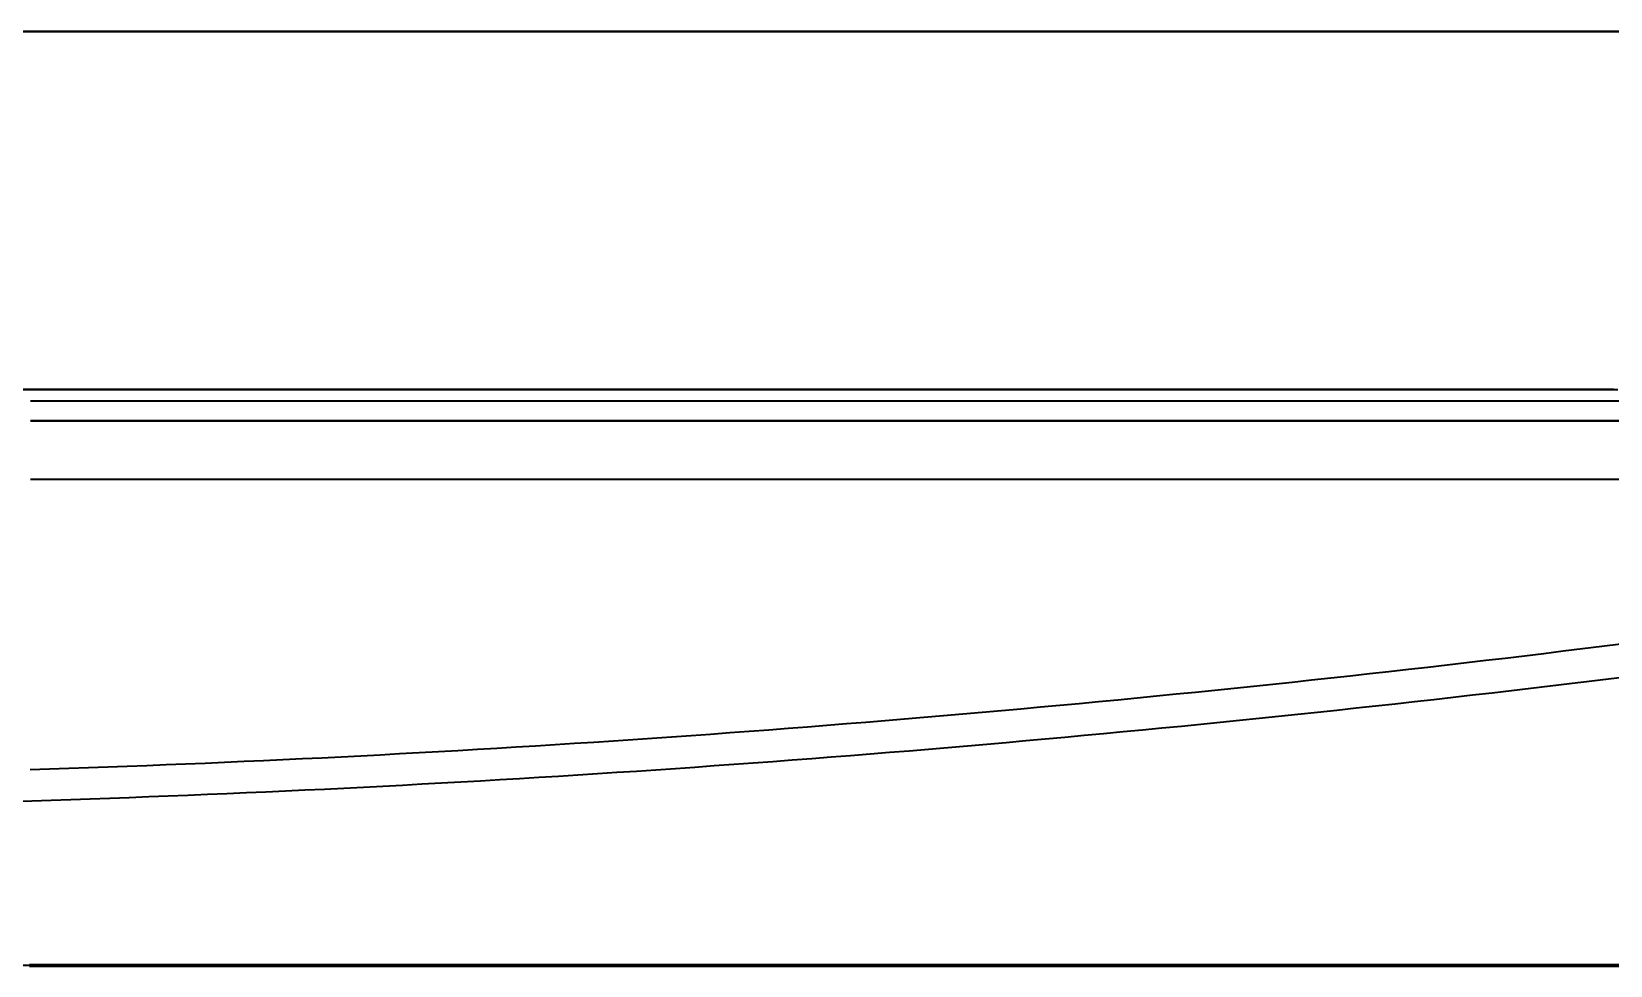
# Model space of a CAD drawing. Header units: millimetres. Extents: x 0 to 2208, y 0 to 420.
# Drawn here: x 192.64 to 200.76, y 123.34 to 128.14 of the extents above; entities that cross this region are included whole.
import ezdxf

# ---------------------------------------------------------------- set-up
doc = ezdxf.new("R2010")
doc.units = ezdxf.units.MM
doc.linetypes.add('IRAM-E-TRAZOS', pattern=[5, 4, -1])
doc.layers.add('01-VISIBLE', color=7, linetype='CONTINUOUS', lineweight=70)
doc.layers.add('02-OCULTA', color=4, linetype='IRAM-E-TRAZOS', lineweight=35)

msp = doc.modelspace()

# ---------------------------------------------------------------- linework, layer by layer
at = {"layer": '01-VISIBLE'}
msp.add_lwpolyline([(192.627, 123.3351), (192.727, 123.3351), (192.827, 123.3351), (192.927, 123.3351), (193.027, 123.3351), (193.127, 123.3351), (193.227, 123.3351), (193.327, 123.3351), (193.427, 123.3351), (193.527, 123.3351), (193.627, 123.3351), (193.727, 123.3351), (193.827, 123.3351), (193.927, 123.3351), (194.027, 123.3351), (194.127, 123.3351), (194.227, 123.3351), (194.327, 123.3351), (194.427, 123.3351), (194.527, 123.3351), (194.627, 123.3351), (194.727, 123.3351), (194.827, 123.3351), (194.927, 123.3351), (195.027, 123.3351), (195.127, 123.3351), (195.227, 123.3351), (195.327, 123.3351), (195.427, 123.3351), (195.527, 123.3351), (195.627, 123.3351), (195.727, 123.3351), (195.827, 123.3351), (195.927, 123.3351), (196.027, 123.3351), (196.127, 123.3351), (196.227, 123.3351), (196.327, 123.3351), (196.427, 123.3351), (196.527, 123.3351), (196.627, 123.3351), (196.727, 123.3351), (196.827, 123.3351), (196.927, 123.3351), (197.027, 123.3351), (197.127, 123.3351), (197.227, 123.3351), (197.327, 123.3351), (197.427, 123.3351), (197.527, 123.3351), (197.627, 123.3351), (197.727, 123.3351), (197.827, 123.3351), (197.927, 123.3351), (198.027, 123.3351), (198.127, 123.3351), (198.227, 123.3351), (198.327, 123.3351), (198.427, 123.3351), (198.527, 123.3351), (198.627, 123.3351), (198.727, 123.3351), (198.827, 123.3351), (198.927, 123.3351), (199.027, 123.3351), (199.127, 123.3351), (199.227, 123.3351), (199.327, 123.3351), (199.427, 123.3351), (199.527, 123.3351), (199.627, 123.3351), (199.727, 123.3351), (199.827, 123.3351), (199.927, 123.3351), (200.027, 123.3351), (200.127, 123.3351), (200.227, 123.3351), (200.327, 123.3351), (200.427, 123.3351), (200.527, 123.3351), (200.627, 123.3351), (200.727, 123.3351), (200.827, 123.3351)], dxfattribs=at)
at = {"layer": '02-OCULTA'}
for points in [[(200.7739, 128.1351), (200.6735, 128.1351), (200.573, 128.1351), (200.4726, 128.1351), (200.3722, 128.1351), (200.2717, 128.1351), (200.1713, 128.1351), (200.0709, 128.1351), (199.9704, 128.1351), (199.87, 128.1351), (199.7696, 128.1351), (199.6692, 128.1351), (199.5687, 128.1351), (199.4683, 128.1351), (199.3679, 128.1351), (199.2674, 128.1351), (199.167, 128.1351), (199.0666, 128.1351), (198.9661, 128.1351), (198.8657, 128.1351), (198.7653, 128.1351), (198.6648, 128.1351), (198.5644, 128.1351), (198.464, 128.1351), (198.3636, 128.1351), (198.2631, 128.1351), (198.1627, 128.1351), (198.0623, 128.1351), (197.9618, 128.1351), (197.8614, 128.1351), (197.761, 128.1351), (197.6605, 128.1351), (197.5601, 128.1351), (197.4597, 128.1351), (197.3593, 128.1351), (197.2588, 128.1351), (197.1584, 128.1351), (197.058, 128.1351), (196.9575, 128.1351), (196.8571, 128.1351), (196.7567, 128.1351), (196.6562, 128.1351), (196.5558, 128.1351), (196.4554, 128.1351), (196.355, 128.1351), (196.2545, 128.1351), (196.1541, 128.1351), (196.0537, 128.1351), (195.9532, 128.1351), (195.8528, 128.1351), (195.7524, 128.1351), (195.6519, 128.1351), (195.5515, 128.1351), (195.4511, 128.1351), (195.3507, 128.1351), (195.2502, 128.1351), (195.1498, 128.1351), (195.0494, 128.1351), (194.9489, 128.1351), (194.8485, 128.1351), (194.7481, 128.1351), (194.6476, 128.1351), (194.5472, 128.1351), (194.4468, 128.1351), (194.3464, 128.1351), (194.2459, 128.1351), (194.1455, 128.1351), (194.0451, 128.1351), (193.9446, 128.1351), (193.8442, 128.1351), (193.7438, 128.1351), (193.6433, 128.1351), (193.5429, 128.1351), (193.4425, 128.1351), (193.3421, 128.1351), (193.2416, 128.1351), (193.1412, 128.1351), (193.0408, 128.1351), (192.9403, 128.1351), (192.8399, 128.1351), (192.7395, 128.1351), (192.639, 128.1351), (192.5386, 128.1351)], [(192.5814, 128.1351), (192.6816, 128.1351), (192.7817, 128.1351), (192.8819, 128.1351), (192.9821, 128.1351), (193.0822, 128.1351), (193.1824, 128.1351), (193.2825, 128.1351), (193.3827, 128.1351), (193.4829, 128.1351), (193.583, 128.1351), (193.6832, 128.1351), (193.7834, 128.1351), (193.8835, 128.1351), (193.9837, 128.1351), (194.0838, 128.1351), (194.184, 128.1351), (194.2842, 128.1351), (194.3843, 128.1351), (194.4845, 128.1351), (194.5846, 128.1351), (194.6848, 128.1351), (194.785, 128.1351), (194.8851, 128.1351), (194.9853, 128.1351), (195.0854, 128.1351), (195.1856, 128.1351), (195.2858, 128.1351), (195.3859, 128.1351), (195.4861, 128.1351), (195.5862, 128.1351), (195.6864, 128.1351), (195.7866, 128.1351), (195.8867, 128.1351), (195.9869, 128.1351), (196.0871, 128.1351), (196.1872, 128.1351), (196.2874, 128.1351), (196.3875, 128.1351), (196.4877, 128.1351), (196.5879, 128.1351), (196.688, 128.1351), (196.7882, 128.1351), (196.8883, 128.1351), (196.9885, 128.1351), (197.0887, 128.1351), (197.1888, 128.1351), (197.289, 128.1351), (197.3891, 128.1351), (197.4893, 128.1351), (197.5895, 128.1351), (197.6896, 128.1351), (197.7898, 128.1351), (197.8899, 128.1351), (197.9901, 128.1351), (198.0903, 128.1351), (198.1904, 128.1351), (198.2906, 128.1351), (198.3908, 128.1351), (198.4909, 128.1351), (198.5911, 128.1351), (198.6912, 128.1351), (198.7914, 128.1351), (198.8916, 128.1351), (198.9917, 128.1351), (199.0919, 128.1351), (199.192, 128.1351), (199.2922, 128.1351), (199.3924, 128.1351), (199.4925, 128.1351), (199.5927, 128.1351), (199.6928, 128.1351), (199.793, 128.1351), (199.8932, 128.1351), (199.9933, 128.1351), (200.0935, 128.1351), (200.1936, 128.1351), (200.2938, 128.1351), (200.394, 128.1351), (200.4941, 128.1351), (200.5943, 128.1351), (200.6945, 128.1351), (200.7946, 128.1351)], [(192.633, 128.1351), (192.7332, 128.1351), (192.8334, 128.1351), (192.9336, 128.1351), (193.0338, 128.1351), (193.134, 128.1351), (193.2342, 128.1351), (193.3344, 128.1351), (193.4347, 128.1351), (193.5349, 128.1351), (193.6351, 128.1351), (193.7353, 128.1351), (193.8355, 128.1351), (193.9357, 128.1351), (194.0359, 128.1351), (194.1361, 128.1351), (194.2364, 128.1351), (194.3366, 128.1351), (194.4368, 128.1351), (194.537, 128.1351), (194.6372, 128.1351), (194.7374, 128.1351), (194.8376, 128.1351), (194.9379, 128.1351), (195.0381, 128.1351), (195.1383, 128.1351), (195.2385, 128.1351), (195.3387, 128.1351), (195.4389, 128.1351), (195.5391, 128.1351), (195.6393, 128.1351), (195.7396, 128.1351), (195.8398, 128.1351), (195.94, 128.1351), (196.0402, 128.1351), (196.1404, 128.1351), (196.2406, 128.1351), (196.3408, 128.1351), (196.441, 128.1351), (196.5413, 128.1351), (196.6415, 128.1351), (196.7417, 128.1351), (196.8419, 128.1351), (196.9421, 128.1351), (197.0423, 128.1351), (197.1425, 128.1351), (197.2427, 128.1351), (197.343, 128.1351), (197.4432, 128.1351), (197.5434, 128.1351), (197.6436, 128.1351), (197.7438, 128.1351), (197.844, 128.1351), (197.9442, 128.1351), (198.0444, 128.1351), (198.1447, 128.1351), (198.2449, 128.1351), (198.3451, 128.1351), (198.4453, 128.1351), (198.5455, 128.1351), (198.6457, 128.1351), (198.7459, 128.1351), (198.8461, 128.1351), (198.9464, 128.1351), (199.0466, 128.1351), (199.1468, 128.1351), (199.247, 128.1351), (199.3472, 128.1351), (199.4474, 128.1351), (199.5476, 128.1351), (199.6479, 128.1351), (199.7481, 128.1351), (199.8483, 128.1351), (199.9485, 128.1351), (200.0487, 128.1351), (200.1489, 128.1351), (200.2491, 128.1351), (200.3493, 128.1351), (200.4496, 128.1351), (200.5498, 128.1351), (200.65, 128.1351), (200.7502, 128.1351), (200.8504, 128.1351)], [(200.8504, 128.1351), (200.7502, 128.1351), (200.65, 128.1351), (200.5498, 128.1351), (200.4496, 128.1351), (200.3493, 128.1351), (200.2491, 128.1351), (200.1489, 128.1351), (200.0487, 128.1351), (199.9485, 128.1351), (199.8483, 128.1351), (199.7481, 128.1351), (199.6479, 128.1351), (199.5476, 128.1351), (199.4474, 128.1351), (199.3472, 128.1351), (199.247, 128.1351), (199.1468, 128.1351), (199.0466, 128.1351), (198.9464, 128.1351), (198.8461, 128.1351), (198.7459, 128.1351), (198.6457, 128.1351), (198.5455, 128.1351), (198.4453, 128.1351), (198.3451, 128.1351), (198.2449, 128.1351), (198.1447, 128.1351), (198.0444, 128.1351), (197.9442, 128.1351), (197.844, 128.1351), (197.7438, 128.1351), (197.6436, 128.1351), (197.5434, 128.1351), (197.4432, 128.1351), (197.343, 128.1351), (197.2427, 128.1351), (197.1425, 128.1351), (197.0423, 128.1351), (196.9421, 128.1351), (196.8419, 128.1351), (196.7417, 128.1351), (196.6415, 128.1351), (196.5413, 128.1351), (196.441, 128.1351), (196.3408, 128.1351), (196.2406, 128.1351), (196.1404, 128.1351), (196.0402, 128.1351), (195.94, 128.1351), (195.8398, 128.1351), (195.7396, 128.1351), (195.6393, 128.1351), (195.5391, 128.1351), (195.4389, 128.1351), (195.3387, 128.1351), (195.2385, 128.1351), (195.1383, 128.1351), (195.0381, 128.1351), (194.9379, 128.1351), (194.8376, 128.1351), (194.7374, 128.1351), (194.6372, 128.1351), (194.537, 128.1351), (194.4368, 128.1351), (194.3366, 128.1351), (194.2364, 128.1351), (194.1361, 128.1351), (194.0359, 128.1351), (193.9357, 128.1351), (193.8355, 128.1351), (193.7353, 128.1351), (193.6351, 128.1351), (193.5349, 128.1351), (193.4347, 128.1351), (193.3344, 128.1351), (193.2342, 128.1351), (193.134, 128.1351), (193.0338, 128.1351), (192.9336, 128.1351), (192.8334, 128.1351), (192.7332, 128.1351), (192.633, 128.1351)], [(200.7739, 126.2951), (200.6735, 126.2951), (200.573, 126.2951), (200.4726, 126.2951), (200.3722, 126.2951), (200.2717, 126.2951), (200.1713, 126.2951), (200.0709, 126.2951), (199.9704, 126.2951), (199.87, 126.2951), (199.7696, 126.2951), (199.6692, 126.2951), (199.5687, 126.2951), (199.4683, 126.2951), (199.3679, 126.2951), (199.2674, 126.2951), (199.167, 126.2951), (199.0666, 126.2951), (198.9661, 126.2951), (198.8657, 126.2951), (198.7653, 126.2951), (198.6648, 126.2951), (198.5644, 126.2951), (198.464, 126.2951), (198.3636, 126.2951), (198.2631, 126.2951), (198.1627, 126.2951), (198.0623, 126.2951), (197.9618, 126.2951), (197.8614, 126.2951), (197.761, 126.2951), (197.6605, 126.2951), (197.5601, 126.2951), (197.4597, 126.2951), (197.3593, 126.2951), (197.2588, 126.2951), (197.1584, 126.2951), (197.058, 126.2951), (196.9575, 126.2951), (196.8571, 126.2951), (196.7567, 126.2951), (196.6562, 126.2951), (196.5558, 126.2951), (196.4554, 126.2951), (196.355, 126.2951), (196.2545, 126.2951), (196.1541, 126.2951), (196.0537, 126.2951), (195.9532, 126.2951), (195.8528, 126.2951), (195.7524, 126.2951), (195.6519, 126.2951), (195.5515, 126.2951), (195.4511, 126.2951), (195.3507, 126.2951), (195.2502, 126.2951), (195.1498, 126.2951), (195.0494, 126.2951), (194.9489, 126.2951), (194.8485, 126.2951), (194.7481, 126.2951), (194.6476, 126.2951), (194.5472, 126.2951), (194.4468, 126.2951), (194.3464, 126.2951), (194.2459, 126.2951), (194.1455, 126.2951), (194.0451, 126.2951), (193.9446, 126.2951), (193.8442, 126.2951), (193.7438, 126.2951), (193.6433, 126.2951), (193.5429, 126.2951), (193.4425, 126.2951), (193.3421, 126.2951), (193.2416, 126.2951), (193.1412, 126.2951), (193.0408, 126.2951), (192.9403, 126.2951), (192.8399, 126.2951), (192.7395, 126.2951), (192.639, 126.2951), (192.5386, 126.2951)], [(192.5814, 126.2951), (192.6816, 126.2951), (192.7817, 126.2951), (192.8819, 126.2951), (192.9821, 126.2951), (193.0822, 126.2951), (193.1824, 126.2951), (193.2825, 126.2951), (193.3827, 126.2951), (193.4829, 126.2951), (193.583, 126.2951), (193.6832, 126.2951), (193.7834, 126.2951), (193.8835, 126.2951), (193.9837, 126.2951), (194.0838, 126.2951), (194.184, 126.2951), (194.2842, 126.2951), (194.3843, 126.2951), (194.4845, 126.2951), (194.5846, 126.2951), (194.6848, 126.2951), (194.785, 126.2951), (194.8851, 126.2951), (194.9853, 126.2951), (195.0854, 126.2951), (195.1856, 126.2951), (195.2858, 126.2951), (195.3859, 126.2951), (195.4861, 126.2951), (195.5862, 126.2951), (195.6864, 126.2951), (195.7866, 126.2951), (195.8867, 126.2951), (195.9869, 126.2951), (196.0871, 126.2951), (196.1872, 126.2951), (196.2874, 126.2951), (196.3875, 126.2951), (196.4877, 126.2951), (196.5879, 126.2951), (196.688, 126.2951), (196.7882, 126.2951), (196.8883, 126.2951), (196.9885, 126.2951), (197.0887, 126.2951), (197.1888, 126.2951), (197.289, 126.2951), (197.3891, 126.2951), (197.4893, 126.2951), (197.5895, 126.2951), (197.6896, 126.2951), (197.7898, 126.2951), (197.8899, 126.2951), (197.9901, 126.2951), (198.0903, 126.2951), (198.1904, 126.2951), (198.2906, 126.2951), (198.3908, 126.2951), (198.4909, 126.2951), (198.5911, 126.2951), (198.6912, 126.2951), (198.7914, 126.2951), (198.8916, 126.2951), (198.9917, 126.2951), (199.0919, 126.2951), (199.192, 126.2951), (199.2922, 126.2951), (199.3924, 126.2951), (199.4925, 126.2951), (199.5927, 126.2951), (199.6928, 126.2951), (199.793, 126.2951), (199.8932, 126.2951), (199.9933, 126.2951), (200.0935, 126.2951), (200.1936, 126.2951), (200.2938, 126.2951), (200.394, 126.2951), (200.4941, 126.2951), (200.5943, 126.2951), (200.6945, 126.2951), (200.7946, 126.2951)], [(200.8504, 126.2351), (200.7502, 126.2351), (200.65, 126.2351), (200.5498, 126.2351), (200.4496, 126.2351), (200.3493, 126.2351), (200.2491, 126.2351), (200.1489, 126.2351), (200.0487, 126.2351), (199.9485, 126.2351), (199.8483, 126.2351), (199.7481, 126.2351), (199.6479, 126.2351), (199.5476, 126.2351), (199.4474, 126.2351), (199.3472, 126.2351), (199.247, 126.2351), (199.1468, 126.2351), (199.0466, 126.2351), (198.9464, 126.2351), (198.8461, 126.2351), (198.7459, 126.2351), (198.6457, 126.2351), (198.5455, 126.2351), (198.4453, 126.2351), (198.3451, 126.2351), (198.2449, 126.2351), (198.1447, 126.2351), (198.0444, 126.2351), (197.9442, 126.2351), (197.844, 126.2351), (197.7438, 126.2351), (197.6436, 126.2351), (197.5434, 126.2351), (197.4432, 126.2351), (197.343, 126.2351), (197.2427, 126.2351), (197.1425, 126.2351), (197.0423, 126.2351), (196.9421, 126.2351), (196.8419, 126.2351), (196.7417, 126.2351), (196.6415, 126.2351), (196.5413, 126.2351), (196.441, 126.2351), (196.3408, 126.2351), (196.2406, 126.2351), (196.1404, 126.2351), (196.0402, 126.2351), (195.94, 126.2351), (195.8398, 126.2351), (195.7396, 126.2351), (195.6393, 126.2351), (195.5391, 126.2351), (195.4389, 126.2351), (195.3387, 126.2351), (195.2385, 126.2351), (195.1383, 126.2351), (195.0381, 126.2351), (194.9379, 126.2351), (194.8376, 126.2351), (194.7374, 126.2351), (194.6372, 126.2351), (194.537, 126.2351), (194.4368, 126.2351), (194.3366, 126.2351), (194.2364, 126.2351), (194.1361, 126.2351), (194.0359, 126.2351), (193.9357, 126.2351), (193.8355, 126.2351), (193.7353, 126.2351), (193.6351, 126.2351), (193.5349, 126.2351), (193.4347, 126.2351), (193.3344, 126.2351), (193.2342, 126.2351), (193.134, 126.2351), (193.0338, 126.2351), (192.9336, 126.2351), (192.8334, 126.2351), (192.7332, 126.2351), (192.633, 126.2351)], [(200.8504, 126.2351), (200.7502, 126.2351), (200.65, 126.2351), (200.5498, 126.2351), (200.4496, 126.2351), (200.3493, 126.2351), (200.2491, 126.2351), (200.1489, 126.2351), (200.0487, 126.2351), (199.9485, 126.2351), (199.8483, 126.2351), (199.7481, 126.2351), (199.6479, 126.2351), (199.5476, 126.2351), (199.4474, 126.2351), (199.3472, 126.2351), (199.247, 126.2351), (199.1468, 126.2351), (199.0466, 126.2351), (198.9464, 126.2351), (198.8461, 126.2351), (198.7459, 126.2351), (198.6457, 126.2351), (198.5455, 126.2351), (198.4453, 126.2351), (198.3451, 126.2351), (198.2449, 126.2351), (198.1447, 126.2351), (198.0444, 126.2351), (197.9442, 126.2351), (197.844, 126.2351), (197.7438, 126.2351), (197.6436, 126.2351), (197.5434, 126.2351), (197.4432, 126.2351), (197.343, 126.2351), (197.2427, 126.2351), (197.1425, 126.2351), (197.0423, 126.2351), (196.9421, 126.2351), (196.8419, 126.2351), (196.7417, 126.2351), (196.6415, 126.2351), (196.5413, 126.2351), (196.441, 126.2351), (196.3408, 126.2351), (196.2406, 126.2351), (196.1404, 126.2351), (196.0402, 126.2351), (195.94, 126.2351), (195.8398, 126.2351), (195.7396, 126.2351), (195.6393, 126.2351), (195.5391, 126.2351), (195.4389, 126.2351), (195.3387, 126.2351), (195.2385, 126.2351), (195.1383, 126.2351), (195.0381, 126.2351), (194.9379, 126.2351), (194.8376, 126.2351), (194.7374, 126.2351), (194.6372, 126.2351), (194.537, 126.2351), (194.4368, 126.2351), (194.3366, 126.2351), (194.2364, 126.2351), (194.1361, 126.2351), (194.0359, 126.2351), (193.9357, 126.2351), (193.8355, 126.2351), (193.7353, 126.2351), (193.6351, 126.2351), (193.5349, 126.2351), (193.4347, 126.2351), (193.3344, 126.2351), (193.2342, 126.2351), (193.134, 126.2351), (193.0338, 126.2351), (192.9336, 126.2351), (192.8334, 126.2351), (192.7332, 126.2351), (192.633, 126.2351)], [(192.633, 126.1351), (192.7332, 126.1351), (192.8334, 126.1351), (192.9336, 126.1351), (193.0338, 126.1351), (193.134, 126.1351), (193.2342, 126.1351), (193.3344, 126.1351), (193.4347, 126.1351), (193.5349, 126.1351), (193.6351, 126.1351), (193.7353, 126.1351), (193.8355, 126.1351), (193.9357, 126.1351), (194.0359, 126.1351), (194.1361, 126.1351), (194.2364, 126.1351), (194.3366, 126.1351), (194.4368, 126.1351), (194.537, 126.1351), (194.6372, 126.1351), (194.7374, 126.1351), (194.8376, 126.1351), (194.9379, 126.1351), (195.0381, 126.1351), (195.1383, 126.1351), (195.2385, 126.1351), (195.3387, 126.1351), (195.4389, 126.1351), (195.5391, 126.1351), (195.6393, 126.1351), (195.7396, 126.1351), (195.8398, 126.1351), (195.94, 126.1351), (196.0402, 126.1351), (196.1404, 126.1351), (196.2406, 126.1351), (196.3408, 126.1351), (196.441, 126.1351), (196.5413, 126.1351), (196.6415, 126.1351), (196.7417, 126.1351), (196.8419, 126.1351), (196.9421, 126.1351), (197.0423, 126.1351), (197.1425, 126.1351), (197.2427, 126.1351), (197.343, 126.1351), (197.4432, 126.1351), (197.5434, 126.1351), (197.6436, 126.1351), (197.7438, 126.1351), (197.844, 126.1351), (197.9442, 126.1351), (198.0444, 126.1351), (198.1447, 126.1351), (198.2449, 126.1351), (198.3451, 126.1351), (198.4453, 126.1351), (198.5455, 126.1351), (198.6457, 126.1351), (198.7459, 126.1351), (198.8461, 126.1351), (198.9464, 126.1351), (199.0466, 126.1351), (199.1468, 126.1351), (199.247, 126.1351), (199.3472, 126.1351), (199.4474, 126.1351), (199.5476, 126.1351), (199.6479, 126.1351), (199.7481, 126.1351), (199.8483, 126.1351), (199.9485, 126.1351), (200.0487, 126.1351), (200.1489, 126.1351), (200.2491, 126.1351), (200.3493, 126.1351), (200.4496, 126.1351), (200.5498, 126.1351), (200.65, 126.1351), (200.7502, 126.1351), (200.8504, 126.1351)], [(200.8504, 126.1351), (200.7502, 126.1351), (200.65, 126.1351), (200.5498, 126.1351), (200.4496, 126.1351), (200.3493, 126.1351), (200.2491, 126.1351), (200.1489, 126.1351), (200.0487, 126.1351), (199.9485, 126.1351), (199.8483, 126.1351), (199.7481, 126.1351), (199.6479, 126.1351), (199.5476, 126.1351), (199.4474, 126.1351), (199.3472, 126.1351), (199.247, 126.1351), (199.1468, 126.1351), (199.0466, 126.1351), (198.9464, 126.1351), (198.8461, 126.1351), (198.7459, 126.1351), (198.6457, 126.1351), (198.5455, 126.1351), (198.4453, 126.1351), (198.3451, 126.1351), (198.2449, 126.1351), (198.1447, 126.1351), (198.0444, 126.1351), (197.9442, 126.1351), (197.844, 126.1351), (197.7438, 126.1351), (197.6436, 126.1351), (197.5434, 126.1351), (197.4432, 126.1351), (197.343, 126.1351), (197.2427, 126.1351), (197.1425, 126.1351), (197.0423, 126.1351), (196.9421, 126.1351), (196.8419, 126.1351), (196.7417, 126.1351), (196.6415, 126.1351), (196.5413, 126.1351), (196.441, 126.1351), (196.3408, 126.1351), (196.2406, 126.1351), (196.1404, 126.1351), (196.0402, 126.1351), (195.94, 126.1351), (195.8398, 126.1351), (195.7396, 126.1351), (195.6393, 126.1351), (195.5391, 126.1351), (195.4389, 126.1351), (195.3387, 126.1351), (195.2385, 126.1351), (195.1383, 126.1351), (195.0381, 126.1351), (194.9379, 126.1351), (194.8376, 126.1351), (194.7374, 126.1351), (194.6372, 126.1351), (194.537, 126.1351), (194.4368, 126.1351), (194.3366, 126.1351), (194.2364, 126.1351), (194.1361, 126.1351), (194.0359, 126.1351), (193.9357, 126.1351), (193.8355, 126.1351), (193.7353, 126.1351), (193.6351, 126.1351), (193.5349, 126.1351), (193.4347, 126.1351), (193.3344, 126.1351), (193.2342, 126.1351), (193.134, 126.1351), (193.0338, 126.1351), (192.9336, 126.1351), (192.8334, 126.1351), (192.7332, 126.1351), (192.633, 126.1351)], [(192.633, 125.8351), (192.7332, 125.8351), (192.8334, 125.8351), (192.9336, 125.8351), (193.0338, 125.8351), (193.134, 125.8351), (193.2342, 125.8351), (193.3344, 125.8351), (193.4347, 125.8351), (193.5349, 125.8351), (193.6351, 125.8351), (193.7353, 125.8351), (193.8355, 125.8351), (193.9357, 125.8351), (194.0359, 125.8351), (194.1361, 125.8351), (194.2364, 125.8351), (194.3366, 125.8351), (194.4368, 125.8351), (194.537, 125.8351), (194.6372, 125.8351), (194.7374, 125.8351), (194.8376, 125.8351), (194.9379, 125.8351), (195.0381, 125.8351), (195.1383, 125.8351), (195.2385, 125.8351), (195.3387, 125.8351), (195.4389, 125.8351), (195.5391, 125.8351), (195.6393, 125.8351), (195.7396, 125.8351), (195.8398, 125.8351), (195.94, 125.8351), (196.0402, 125.8351), (196.1404, 125.8351), (196.2406, 125.8351), (196.3408, 125.8351), (196.441, 125.8351), (196.5413, 125.8351), (196.6415, 125.8351), (196.7417, 125.8351), (196.8419, 125.8351), (196.9421, 125.8351), (197.0423, 125.8351), (197.1425, 125.8351), (197.2427, 125.8351), (197.343, 125.8351), (197.4432, 125.8351), (197.5434, 125.8351), (197.6436, 125.8351), (197.7438, 125.8351), (197.844, 125.8351), (197.9442, 125.8351), (198.0444, 125.8351), (198.1447, 125.8351), (198.2449, 125.8351), (198.3451, 125.8351), (198.4453, 125.8351), (198.5455, 125.8351), (198.6457, 125.8351), (198.7459, 125.8351), (198.8461, 125.8351), (198.9464, 125.8351), (199.0466, 125.8351), (199.1468, 125.8351), (199.247, 125.8351), (199.3472, 125.8351), (199.4474, 125.8351), (199.5476, 125.8351), (199.6479, 125.8351), (199.7481, 125.8351), (199.8483, 125.8351), (199.9485, 125.8351), (200.0487, 125.8351), (200.1489, 125.8351), (200.2491, 125.8351), (200.3493, 125.8351), (200.4496, 125.8351), (200.5498, 125.8351), (200.65, 125.8351), (200.7502, 125.8351), (200.8504, 125.8351)], [(192.633, 125.8351), (192.7332, 125.8351), (192.8334, 125.8351), (192.9336, 125.8351), (193.0338, 125.8351), (193.134, 125.8351), (193.2342, 125.8351), (193.3344, 125.8351), (193.4347, 125.8351), (193.5349, 125.8351), (193.6351, 125.8351), (193.7353, 125.8351), (193.8355, 125.8351), (193.9357, 125.8351), (194.0359, 125.8351), (194.1361, 125.8351), (194.2364, 125.8351), (194.3366, 125.8351), (194.4368, 125.8351), (194.537, 125.8351), (194.6372, 125.8351), (194.7374, 125.8351), (194.8376, 125.8351), (194.9379, 125.8351), (195.0381, 125.8351), (195.1383, 125.8351), (195.2385, 125.8351), (195.3387, 125.8351), (195.4389, 125.8351), (195.5391, 125.8351), (195.6393, 125.8351), (195.7396, 125.8351), (195.8398, 125.8351), (195.94, 125.8351), (196.0402, 125.8351), (196.1404, 125.8351), (196.2406, 125.8351), (196.3408, 125.8351), (196.441, 125.8351), (196.5413, 125.8351), (196.6415, 125.8351), (196.7417, 125.8351), (196.8419, 125.8351), (196.9421, 125.8351), (197.0423, 125.8351), (197.1425, 125.8351), (197.2427, 125.8351), (197.343, 125.8351), (197.4432, 125.8351), (197.5434, 125.8351), (197.6436, 125.8351), (197.7438, 125.8351), (197.844, 125.8351), (197.9442, 125.8351), (198.0444, 125.8351), (198.1447, 125.8351), (198.2449, 125.8351), (198.3451, 125.8351), (198.4453, 125.8351), (198.5455, 125.8351), (198.6457, 125.8351), (198.7459, 125.8351), (198.8461, 125.8351), (198.9464, 125.8351), (199.0466, 125.8351), (199.1468, 125.8351), (199.247, 125.8351), (199.3472, 125.8351), (199.4474, 125.8351), (199.5476, 125.8351), (199.6479, 125.8351), (199.7481, 125.8351), (199.8483, 125.8351), (199.9485, 125.8351), (200.0487, 125.8351), (200.1489, 125.8351), (200.2491, 125.8351), (200.3493, 125.8351), (200.4496, 125.8351), (200.5498, 125.8351), (200.65, 125.8351), (200.7502, 125.8351), (200.8504, 125.8351)], [(200.8108, 124.9866), (200.7115, 124.9741), (200.6121, 124.9618), (200.5127, 124.9496), (200.4134, 124.9374), (200.314, 124.9254), (200.2146, 124.9135), (200.1151, 124.9018), (200.0157, 124.8901), (199.9163, 124.8785), (199.8168, 124.8671), (199.7173, 124.8558), (199.6178, 124.8445), (199.5183, 124.8334), (199.4188, 124.8224), (199.3193, 124.8115), (199.2198, 124.8008), (199.1202, 124.7901), (199.0207, 124.7795), (198.9211, 124.7691), (198.8215, 124.7588), (198.7219, 124.7486), (198.6223, 124.7385), (198.5227, 124.7285), (198.4231, 124.7186), (198.3234, 124.7089), (198.2238, 124.6992), (198.1241, 124.6897), (198.0245, 124.6802), (197.9248, 124.6709), (197.8251, 124.6617), (197.7254, 124.6527), (197.6257, 124.6437), (197.5259, 124.6348), (197.4262, 124.6261), (197.3265, 124.6175), (197.2267, 124.6089), (197.127, 124.6005), (197.0272, 124.5922), (196.9274, 124.5841), (196.8276, 124.576), (196.7278, 124.568), (196.628, 124.5602), (196.5282, 124.5525), (196.4284, 124.5449), (196.3285, 124.5374), (196.2287, 124.53), (196.1288, 124.5227), (196.029, 124.5156), (195.9291, 124.5085), (195.8292, 124.5016), (195.7293, 124.4948), (195.6294, 124.4881), (195.5295, 124.4815), (195.4296, 124.475), (195.3297, 124.4686), (195.2298, 124.4624), (195.1299, 124.4563), (195.0299, 124.4503), (194.93, 124.4444), (194.8301, 124.4386), (194.7301, 124.4329), (194.6301, 124.4273), (194.5302, 124.4219), (194.4302, 124.4165), (194.3302, 124.4113), (194.2302, 124.4062), (194.1302, 124.4012), (194.0302, 124.3964), (193.9302, 124.3916), (193.8302, 124.3869), (193.7302, 124.3824), (193.6302, 124.378), (193.5302, 124.3737), (193.4301, 124.3695), (193.3301, 124.3654), (193.2301, 124.3615), (193.13, 124.3576), (193.03, 124.3539), (192.9299, 124.3503), (192.8299, 124.3468), (192.7298, 124.3434), (192.6298, 124.3401)], [(200.8457, 124.8192), (200.746, 124.8069), (200.6463, 124.7947), (200.5466, 124.7826), (200.4469, 124.7706), (200.3472, 124.7587), (200.2475, 124.7469), (200.1477, 124.7353), (200.0479, 124.7237), (199.9482, 124.7123), (199.8484, 124.701), (199.7486, 124.6898), (199.6488, 124.6787), (199.549, 124.6677), (199.4491, 124.6568), (199.3493, 124.646), (199.2494, 124.6353), (199.1495, 124.6248), (199.0497, 124.6144), (198.9498, 124.604), (198.8499, 124.5938), (198.7499, 124.5837), (198.65, 124.5737), (198.5501, 124.5638), (198.4501, 124.5541), (198.3502, 124.5444), (198.2502, 124.5349), (198.1502, 124.5254), (198.0502, 124.5161), (197.9502, 124.5069), (197.8502, 124.4978), (197.7502, 124.4888), (197.6501, 124.4799), (197.5501, 124.4712), (197.45, 124.4625), (197.35, 124.454), (197.2499, 124.4456), (197.1498, 124.4372), (197.0497, 124.429), (196.9496, 124.421), (196.8495, 124.413), (196.7494, 124.4051), (196.6493, 124.3974), (196.5491, 124.3897), (196.449, 124.3822), (196.3489, 124.3748), (196.2487, 124.3675), (196.1485, 124.3603), (196.0483, 124.3532), (195.9482, 124.3462), (195.848, 124.3394), (195.7478, 124.3326), (195.6476, 124.326), (195.5473, 124.3195), (195.4471, 124.3131), (195.3469, 124.3068), (195.2467, 124.3006), (195.1464, 124.2945), (195.0462, 124.2886), (194.9459, 124.2827), (194.8456, 124.277), (194.7454, 124.2714), (194.6451, 124.2659), (194.5448, 124.2605), (194.4445, 124.2552), (194.3442, 124.2501), (194.2439, 124.245), (194.1436, 124.2401), (194.0433, 124.2353), (193.943, 124.2306), (193.8427, 124.226), (193.7424, 124.2215), (193.642, 124.2171), (193.5417, 124.2128), (193.4414, 124.2087), (193.341, 124.2047), (193.2407, 124.2008), (193.1403, 124.197), (193.0399, 124.1933), (192.9396, 124.1897), (192.8392, 124.1862), (192.7388, 124.1829), (192.6385, 124.1796), (192.5381, 124.1765)], [(200.7847, 123.3351), (200.6841, 123.3351), (200.5836, 123.3351), (200.4831, 123.3351), (200.3826, 123.3351), (200.282, 123.3351), (200.1815, 123.3351), (200.081, 123.3351), (199.9804, 123.3351), (199.8799, 123.3351), (199.7794, 123.3351), (199.6789, 123.3351), (199.5783, 123.3351), (199.4778, 123.3351), (199.3773, 123.3351), (199.2767, 123.3351), (199.1762, 123.3351), (199.0757, 123.3351), (198.9751, 123.3351), (198.8746, 123.3351), (198.7741, 123.3351), (198.6736, 123.3351), (198.573, 123.3351), (198.4725, 123.3351), (198.372, 123.3351), (198.2714, 123.3351), (198.1709, 123.3351), (198.0704, 123.3351), (197.9699, 123.3351), (197.8693, 123.3351), (197.7688, 123.3351), (197.6683, 123.3351), (197.5677, 123.3351), (197.4672, 123.3351), (197.3667, 123.3351), (197.2662, 123.3351), (197.1656, 123.3351), (197.0651, 123.3351), (196.9646, 123.3351), (196.864, 123.3351), (196.7635, 123.3351), (196.663, 123.3351), (196.5624, 123.3351), (196.4619, 123.3351), (196.3614, 123.3351), (196.2609, 123.3351), (196.1603, 123.3351), (196.0598, 123.3351), (195.9593, 123.3351), (195.8587, 123.3351), (195.7582, 123.3351), (195.6577, 123.3351), (195.5572, 123.3351), (195.4566, 123.3351), (195.3561, 123.3351), (195.2556, 123.3351), (195.155, 123.3351), (195.0545, 123.3351), (194.954, 123.3351), (194.8535, 123.3351), (194.7529, 123.3351), (194.6524, 123.3351), (194.5519, 123.3351), (194.4513, 123.3351), (194.3508, 123.3351), (194.2503, 123.3351), (194.1498, 123.3351), (194.0492, 123.3351), (193.9487, 123.3351), (193.8482, 123.3351), (193.7476, 123.3351), (193.6471, 123.3351), (193.5466, 123.3351), (193.446, 123.3351), (193.3455, 123.3351), (193.245, 123.3351), (193.1445, 123.3351), (193.0439, 123.3351), (192.9434, 123.3351), (192.8429, 123.3351), (192.7423, 123.3351), (192.6418, 123.3351), (192.5413, 123.3351)], [(192.633, 123.3351), (192.7332, 123.3351), (192.8334, 123.3351), (192.9336, 123.3351), (193.0338, 123.3351), (193.134, 123.3351), (193.2342, 123.3351), (193.3344, 123.3351), (193.4347, 123.3351), (193.5349, 123.3351), (193.6351, 123.3351), (193.7353, 123.3351), (193.8355, 123.3351), (193.9357, 123.3351), (194.0359, 123.3351), (194.1361, 123.3351), (194.2364, 123.3351), (194.3366, 123.3351), (194.4368, 123.3351), (194.537, 123.3351), (194.6372, 123.3351), (194.7374, 123.3351), (194.8376, 123.3351), (194.9379, 123.3351), (195.0381, 123.3351), (195.1383, 123.3351), (195.2385, 123.3351), (195.3387, 123.3351), (195.4389, 123.3351), (195.5391, 123.3351), (195.6393, 123.3351), (195.7396, 123.3351), (195.8398, 123.3351), (195.94, 123.3351), (196.0402, 123.3351), (196.1404, 123.3351), (196.2406, 123.3351), (196.3408, 123.3351), (196.441, 123.3351), (196.5413, 123.3351), (196.6415, 123.3351), (196.7417, 123.3351), (196.8419, 123.3351), (196.9421, 123.3351), (197.0423, 123.3351), (197.1425, 123.3351), (197.2427, 123.3351), (197.343, 123.3351), (197.4432, 123.3351), (197.5434, 123.3351), (197.6436, 123.3351), (197.7438, 123.3351), (197.844, 123.3351), (197.9442, 123.3351), (198.0444, 123.3351), (198.1447, 123.3351), (198.2449, 123.3351), (198.3451, 123.3351), (198.4453, 123.3351), (198.5455, 123.3351), (198.6457, 123.3351), (198.7459, 123.3351), (198.8461, 123.3351), (198.9464, 123.3351), (199.0466, 123.3351), (199.1468, 123.3351), (199.247, 123.3351), (199.3472, 123.3351), (199.4474, 123.3351), (199.5476, 123.3351), (199.6479, 123.3351), (199.7481, 123.3351), (199.8483, 123.3351), (199.9485, 123.3351), (200.0487, 123.3351), (200.1489, 123.3351), (200.2491, 123.3351), (200.3493, 123.3351), (200.4496, 123.3351), (200.5498, 123.3351), (200.65, 123.3351), (200.7502, 123.3351), (200.8504, 123.3351)], [(200.8504, 123.3351), (200.7502, 123.3351), (200.65, 123.3351), (200.5498, 123.3351), (200.4496, 123.3351), (200.3493, 123.3351), (200.2491, 123.3351), (200.1489, 123.3351), (200.0487, 123.3351), (199.9485, 123.3351), (199.8483, 123.3351), (199.7481, 123.3351), (199.6479, 123.3351), (199.5476, 123.3351), (199.4474, 123.3351), (199.3472, 123.3351), (199.247, 123.3351), (199.1468, 123.3351), (199.0466, 123.3351), (198.9464, 123.3351), (198.8461, 123.3351), (198.7459, 123.3351), (198.6457, 123.3351), (198.5455, 123.3351), (198.4453, 123.3351), (198.3451, 123.3351), (198.2449, 123.3351), (198.1447, 123.3351), (198.0444, 123.3351), (197.9442, 123.3351), (197.844, 123.3351), (197.7438, 123.3351), (197.6436, 123.3351), (197.5434, 123.3351), (197.4432, 123.3351), (197.343, 123.3351), (197.2427, 123.3351), (197.1425, 123.3351), (197.0423, 123.3351), (196.9421, 123.3351), (196.8419, 123.3351), (196.7417, 123.3351), (196.6415, 123.3351), (196.5413, 123.3351), (196.441, 123.3351), (196.3408, 123.3351), (196.2406, 123.3351), (196.1404, 123.3351), (196.0402, 123.3351), (195.94, 123.3351), (195.8398, 123.3351), (195.7396, 123.3351), (195.6393, 123.3351), (195.5391, 123.3351), (195.4389, 123.3351), (195.3387, 123.3351), (195.2385, 123.3351), (195.1383, 123.3351), (195.0381, 123.3351), (194.9379, 123.3351), (194.8376, 123.3351), (194.7374, 123.3351), (194.6372, 123.3351), (194.537, 123.3351), (194.4368, 123.3351), (194.3366, 123.3351), (194.2364, 123.3351), (194.1361, 123.3351), (194.0359, 123.3351), (193.9357, 123.3351), (193.8355, 123.3351), (193.7353, 123.3351), (193.6351, 123.3351), (193.5349, 123.3351), (193.4347, 123.3351), (193.3344, 123.3351), (193.2342, 123.3351), (193.134, 123.3351), (193.0338, 123.3351), (192.9336, 123.3351), (192.8334, 123.3351), (192.7332, 123.3351), (192.633, 123.3351)]]:
    msp.add_lwpolyline(points, dxfattribs=at)

doc.saveas('drawing.dxf')
